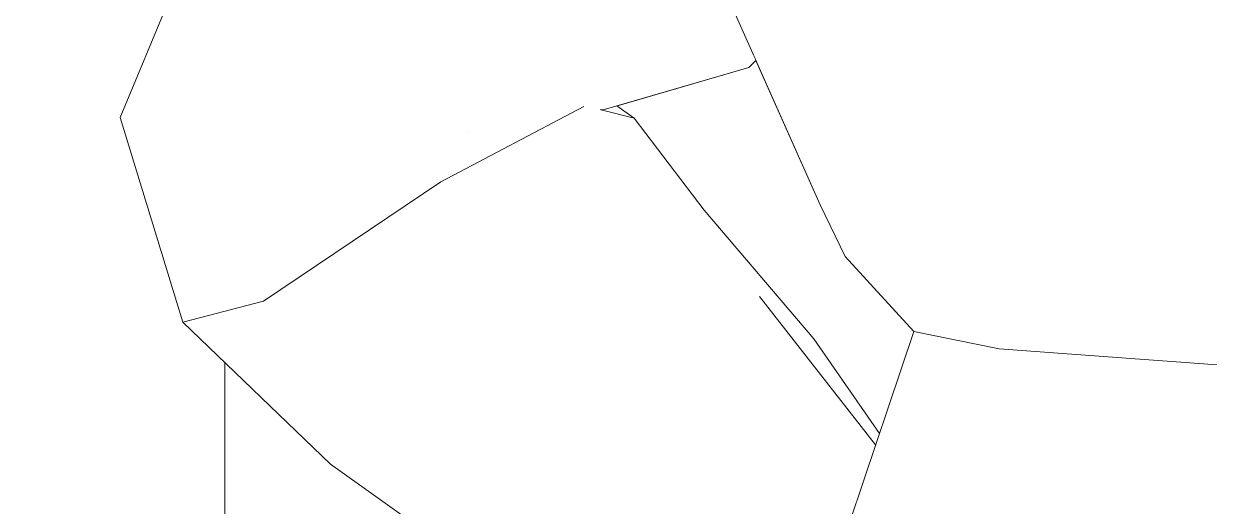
# Model space of a CAD drawing. Header units: millimetres. Extents: x -9413 to 8527, y -300 to 11224.
# Drawn here: x 2221.6 to 2554.2, y 2251.6 to 2387.1 of the extents above; entities that cross this region are included whole.
import ezdxf

# ---------------------------------------------------------------- set-up
doc = ezdxf.new("R2010")
doc.units = ezdxf.units.MM
doc.header["$MEASUREMENT"] = 0
doc.linetypes.add('Wipeout_Contour', pattern=[1000, 0, -1000])
for name, color, linetype in [('ArchiCAD Doors', 7, 'Continuous'), ('ArchiCAD Windows', 7, 'Continuous'), ('Interior - Furniture', 7, 'Continuous')]:
    doc.layers.add(name, color=color, linetype=linetype)
for name, color, linetype, lineweight, true_color in [('ArchiCAD Windows_Pen_No__3', 7, 'Continuous', 18, 0xff6600), ('Interior - Furniture _Pen_No__24', 7, 'Continuous', 20, 0x029e21), ('Interior - Furniture _Pen_No__4', 7, 'Continuous', 20, 0x029e21)]:
    doc.layers.add(name, color=color, linetype=linetype, lineweight=lineweight, true_color=true_color)

# ---------------------------------------------------------------- blocks, each defined once
blk = doc.blocks.new('Section Elem_7_6')
at = {"color": 254, "linetype": 'Wipeout_Contour', "lineweight": 0, "ltscale": 192324.521893}
blk.add_wipeout([(2036.38, 1300), (2506.93, 1300), (2499.37, 1326.37), (2498.04, 1332.22), (2481.24, 1434.22), (2473.05, 1481.05), (2470.5, 1499.6), (2466.36, 1528.06), (2464.28, 1547.05), (2463.07, 1563.22), (2460.16, 1590.08), (2458.26, 1615.89), (2456.8, 1663.82), (2453.77, 1709.11), (2442.96, 1755.16), (2429.79, 1828.97), (2421.62, 1862.96), (2416.71, 1881.48), (2407.91, 1913.19), (2405.36, 1922.9), (2405.46, 1942.76), (2405.66, 1949.44), (2400.5, 1951.95), (2400.23, 1959.34), (2395.69, 1959.12), (2373.2, 1958.55), (2373.02, 1958.71), (2372.92, 1958.8), (2374.3, 1970.46), (2375.08, 1976.94), (2376.98, 1991.41), (2380.31, 2014.07), (2391.51, 2064.71), (2403.62, 2118.22), (2414.61, 2153.41), (2417.94, 2162.63), (2397.86, 2190.5), (2351.96, 2231.88), (2307.65, 2263.4), (2266.2, 2303.25), (2248.68, 2360.74), (2285.55, 2449.55), (2293.16, 2471.53), (2364.6, 2534.71), (2381.99, 2541.41), (2388.56, 2551.15), (2389.64, 2551.88), (2391.5, 2558.14), (2410.33, 2578.26), (2438.93, 2614), (2484.75, 2591.37), (2519.21, 2571.89), (2532.33, 2565.6), (2553.51, 2550.36), (2576.82, 2499.28), (2591.66, 2471.42), (2595.34, 2457.38), (2598.38, 2444.7), (2598.38, 3112), (2036.38, 3112)], dxfattribs=at).dxf.layer = 'ArchiCAD Doors'
at = {"color": 254, "linetype": 'Wipeout_Contour', "lineweight": 0, "ltscale": 33709.532019}
blk.add_wipeout([(2387.95, 2363.99), (2392.82, 2360.53), (2412.45, 2334.76), (2443.27, 2298.61), (2461.63, 2272.02), (2471.27, 2300.69), (2452.03, 2321.74), (2445.01, 2336.2), (2426.98, 2376.75), (2425.01, 2374.75)], dxfattribs=at).dxf.layer = 'ArchiCAD Doors'
blk = doc.blocks.new('Section Elem_8_6')
at = {"layer": 'ArchiCAD Windows_Pen_No__3', "linetype": 'Continuous'}
blk.add_line((2278.04, 1900), (2278.04, 2291.86), dxfattribs=at)
blk = doc.blocks.new('Section Elem_44_6')
at = {"color": 254, "linetype": 'Wipeout_Contour', "lineweight": 0, "ltscale": 10498.272646}
blk.add_wipeout([(2542.87, 2423.69), (2528.93, 2380.6), (2555.92, 2408.81)], dxfattribs=at).dxf.layer = 'Interior - Furniture'
at = {"color": 254, "linetype": 'Wipeout_Contour', "lineweight": 0, "ltscale": 9969.681391}
blk.add_wipeout([(2338.65, 2342.64), (2355.56, 2321.72), (2394.38, 2345.35)], dxfattribs=at).dxf.layer = 'Interior - Furniture'
at = {"color": 254, "linetype": 'Wipeout_Contour', "lineweight": 0, "ltscale": 10302.449228}
blk.add_wipeout([(2528.93, 2380.6), (2485.16, 2375.84), (2495.22, 2295.8)], dxfattribs=at).dxf.layer = 'Interior - Furniture'
at = {"color": 254, "linetype": 'Wipeout_Contour', "lineweight": 0, "ltscale": 13368.98733}
blk.add_wipeout([(2378.7, 2363.81), (2338.65, 2342.64), (2394.38, 2345.35), (2379.18, 2363.92)], dxfattribs=at).dxf.layer = 'Interior - Furniture'
at = {"color": 254, "linetype": 'Wipeout_Contour', "lineweight": 0, "ltscale": 9970.491897}
blk.add_wipeout([(2428.02, 2310.47), (2355.56, 2321.72), (2392.47, 2289.32)], dxfattribs=at).dxf.layer = 'Interior - Furniture'
at = {"color": 254, "linetype": 'Wipeout_Contour', "lineweight": 0, "ltscale": 17146.190757}
blk.add_wipeout([(2433.84, 2412.5), (2440.06, 2387.05), (2485.16, 2375.84), (2445.59, 2414.72), (2437.41, 2412.71)], dxfattribs=at).dxf.layer = 'Interior - Furniture'
at = {"color": 254, "linetype": 'Wipeout_Contour', "lineweight": 0, "ltscale": 10495.781033}
blk.add_wipeout([(2555.92, 2408.81), (2528.93, 2380.6), (2585.86, 2374.54)], dxfattribs=at).dxf.layer = 'Interior - Furniture'
at = {"color": 254, "linetype": 'Wipeout_Contour', "lineweight": 0, "ltscale": 10010.593229}
blk.add_wipeout([(2428.02, 2310.47), (2394.38, 2345.35), (2355.56, 2321.72)], dxfattribs=at).dxf.layer = 'Interior - Furniture'
at = {"color": 254, "linetype": 'Wipeout_Contour', "lineweight": 0, "ltscale": 9822.346342}
blk.add_wipeout([(2392.47, 2289.32), (2316.36, 2282.86), (2355.56, 2251.6)], dxfattribs=at).dxf.layer = 'Interior - Furniture'
at = {"color": 254, "linetype": 'Wipeout_Contour', "lineweight": 0, "ltscale": 13791.077309}
blk.add_wipeout([(2445.59, 2414.72), (2485.16, 2375.84), (2477.27, 2416.89), (2465.37, 2420.3)], dxfattribs=at).dxf.layer = 'Interior - Furniture'
at = {"color": 254, "linetype": 'Wipeout_Contour', "lineweight": 0, "ltscale": 10057.588955}
blk.add_wipeout([(2443.27, 2298.61), (2394.38, 2345.35), (2428.02, 2310.47)], dxfattribs=at).dxf.layer = 'Interior - Furniture'
at = {"color": 254, "linetype": 'Wipeout_Contour', "lineweight": 0, "ltscale": 9870.726605}
blk.add_wipeout([(2355.56, 2321.72), (2316.36, 2282.86), (2392.47, 2289.32)], dxfattribs=at).dxf.layer = 'Interior - Furniture'
at = {"color": 254, "linetype": 'Wipeout_Contour', "lineweight": 0, "ltscale": 9733.103113}
blk.add_wipeout([(2355.56, 2251.6), (2307.65, 2263.4), (2351.96, 2231.88)], dxfattribs=at).dxf.layer = 'Interior - Furniture'
at = {"color": 254, "linetype": 'Wipeout_Contour', "lineweight": 0, "ltscale": 10372.196612}
blk.add_wipeout([(2477.27, 2416.89), (2485.16, 2375.84), (2528.93, 2380.6)], dxfattribs=at).dxf.layer = 'Interior - Furniture'
at = {"color": 254, "linetype": 'Wipeout_Contour', "lineweight": 0, "ltscale": 10063.767717}
blk.add_wipeout([(2394.38, 2345.35), (2443.27, 2298.61), (2412.45, 2334.76)], dxfattribs=at).dxf.layer = 'Interior - Furniture'
at = {"color": 254, "linetype": 'Wipeout_Contour', "lineweight": 0, "ltscale": 9743.31362}
blk.add_wipeout([(2316.36, 2282.86), (2307.65, 2263.4), (2355.56, 2251.6)], dxfattribs=at).dxf.layer = 'Interior - Furniture'
at = {"color": 254, "linetype": 'Wipeout_Contour', "lineweight": 0, "ltscale": 10447.026111}
blk.add_wipeout([(2542.87, 2423.69), (2477.27, 2416.89), (2528.93, 2380.6)], dxfattribs=at).dxf.layer = 'Interior - Furniture'
at = {"color": 254, "linetype": 'Wipeout_Contour', "lineweight": 0, "ltscale": 16786.242938}
blk.add_wipeout([(2379.23, 2363.9), (2412.45, 2334.76), (2392.82, 2360.53), (2383.58, 2362.88), (2383.33, 2362.84)], dxfattribs=at).dxf.layer = 'Interior - Furniture'
at = {"color": 254, "linetype": 'Wipeout_Contour', "lineweight": 0, "ltscale": 9735.000223}
blk.add_wipeout([(2288.86, 2309.2), (2266.2, 2303.25), (2316.36, 2282.86)], dxfattribs=at).dxf.layer = 'Interior - Furniture'
at = {"color": 254, "linetype": 'Wipeout_Contour', "lineweight": 0, "ltscale": 13417.36386}
blk.add_wipeout([(2379.23, 2363.9), (2379.18, 2363.92), (2394.38, 2345.35), (2412.45, 2334.76)], dxfattribs=at).dxf.layer = 'Interior - Furniture'
at = {"color": 254, "linetype": 'Wipeout_Contour', "lineweight": 0, "ltscale": 9715.545901}
blk.add_wipeout([(2316.36, 2282.86), (2266.2, 2303.25), (2307.65, 2263.4)], dxfattribs=at).dxf.layer = 'Interior - Furniture'
at = {"layer": 'Interior - Furniture _Pen_No__4', "linetype": 'Continuous'}
blk.add_line((2307.65, 2263.4), (2351.96, 2231.88), dxfattribs=at)
at = {"color": 254, "linetype": 'Wipeout_Contour', "lineweight": 0, "ltscale": 10020.808816}
blk.add_wipeout([(2275.4, 2360.25), (2388.46, 2386.1), (2333.49, 2426.31)], dxfattribs=at).dxf.layer = 'Interior - Furniture'
at = {"color": 254, "linetype": 'Wipeout_Contour', "lineweight": 0, "ltscale": 9813.669812}
blk.add_wipeout([(2338.65, 2342.64), (2288.86, 2309.2), (2316.36, 2282.86)], dxfattribs=at).dxf.layer = 'Interior - Furniture'
at = {"color": 254, "linetype": 'Wipeout_Contour', "lineweight": 0, "ltscale": 9979.768552}
blk.add_wipeout([(2388.46, 2386.1), (2275.4, 2360.25), (2346.14, 2356.9)], dxfattribs=at).dxf.layer = 'Interior - Furniture'
at = {"color": 254, "linetype": 'Wipeout_Contour', "lineweight": 0, "ltscale": 9869.875346}
blk.add_wipeout([(2316.36, 2282.86), (2355.56, 2321.72), (2338.65, 2342.64)], dxfattribs=at).dxf.layer = 'Interior - Furniture'
at = {"color": 254, "linetype": 'Wipeout_Contour', "lineweight": 0, "ltscale": 30605.60584}
blk.add_wipeout([(2388.46, 2386.1), (2425.01, 2374.75), (2426.22, 2378.45), (2420.8, 2390.66), (2419.84, 2393.47), (2419.04, 2395.86), (2417.82, 2402.31), (2417.05, 2405.43), (2413.84, 2408.89)], dxfattribs=at).dxf.layer = 'Interior - Furniture'
at = {"color": 254, "linetype": 'Wipeout_Contour', "lineweight": 0, "ltscale": 10078.923016}
blk.add_wipeout([(2387.95, 2363.98), (2384.82, 2363.08), (2392.82, 2360.53)], dxfattribs=at).dxf.layer = 'Interior - Furniture'
at = {"color": 254, "linetype": 'Wipeout_Contour', "lineweight": 0, "ltscale": 9914.123674}
blk.add_wipeout([(2338.65, 2342.64), (2346.14, 2356.9), (2275.4, 2360.25)], dxfattribs=at).dxf.layer = 'Interior - Furniture'
at = {"color": 254, "linetype": 'Wipeout_Contour', "lineweight": 0, "ltscale": 16491.824576}
blk.add_wipeout([(2355.56, 2251.6), (2441.36, 2226.33), (2443.32, 2230.11), (2445.28, 2232.46), (2392.47, 2289.32)], dxfattribs=at).dxf.layer = 'Interior - Furniture'
at = {"color": 254, "linetype": 'Wipeout_Contour', "lineweight": 0, "ltscale": 13589.883054}
blk.add_wipeout([(2333.49, 2426.31), (2388.46, 2386.1), (2389.31, 2455.88), (2375.02, 2462.56)], dxfattribs=at).dxf.layer = 'Interior - Furniture'
at = {"color": 254, "linetype": 'Wipeout_Contour', "lineweight": 0, "ltscale": 10188.600802}
blk.add_wipeout([(2425.01, 2374.75), (2426.98, 2376.75), (2426.22, 2378.45)], dxfattribs=at).dxf.layer = 'Interior - Furniture'
at = {"color": 254, "linetype": 'Wipeout_Contour', "lineweight": 0, "ltscale": 10075.352845}
blk.add_wipeout([(2384.82, 2363.08), (2383.58, 2362.88), (2392.82, 2360.53)], dxfattribs=at).dxf.layer = 'Interior - Furniture'
at = {"color": 254, "linetype": 'Wipeout_Contour', "lineweight": 0, "ltscale": 9840.283362}
blk.add_wipeout([(2275.4, 2360.25), (2288.86, 2309.2), (2338.65, 2342.64)], dxfattribs=at).dxf.layer = 'Interior - Furniture'
at = {"color": 254, "linetype": 'Wipeout_Contour', "lineweight": 0, "ltscale": 13343.002276}
blk.add_wipeout([(2392.47, 2289.32), (2455.68, 2254.3), (2460.57, 2268.84), (2428.02, 2310.47)], dxfattribs=at).dxf.layer = 'Interior - Furniture'
at = {"color": 254, "linetype": 'Wipeout_Contour', "lineweight": 0, "ltscale": 23881.851061}
blk.add_wipeout([(2388.46, 2386.1), (2413.84, 2408.89), (2409.21, 2413.88), (2408.45, 2415.1), (2405.31, 2427.67), (2396.62, 2454.38), (2389.31, 2455.88)], dxfattribs=at).dxf.layer = 'Interior - Furniture'
at = {"color": 254, "linetype": 'Wipeout_Contour', "lineweight": 0, "ltscale": 9989.553721}
blk.add_wipeout([(2338.65, 2342.64), (2378.7, 2363.81), (2346.14, 2356.9)], dxfattribs=at).dxf.layer = 'Interior - Furniture'
at = {"color": 254, "linetype": 'Wipeout_Contour', "lineweight": 0, "ltscale": 9790.351522}
blk.add_wipeout([(2248.68, 2360.74), (2288.86, 2309.2), (2275.4, 2360.25)], dxfattribs=at).dxf.layer = 'Interior - Furniture'
at = {"color": 254, "linetype": 'Wipeout_Contour', "lineweight": 0, "ltscale": 16597.523478}
blk.add_wipeout([(2455.68, 2254.3), (2392.47, 2289.32), (2445.28, 2232.46), (2447.95, 2235.68), (2453.6, 2248.12)], dxfattribs=at).dxf.layer = 'Interior - Furniture'
at = {"color": 254, "linetype": 'Wipeout_Contour', "lineweight": 0, "ltscale": 10095.860443}
blk.add_wipeout([(2388.46, 2386.1), (2346.14, 2356.9), (2425.01, 2374.75)], dxfattribs=at).dxf.layer = 'Interior - Furniture'
at = {"color": 254, "linetype": 'Wipeout_Contour', "lineweight": 0, "ltscale": 9742.618942}
blk.add_wipeout([(2248.68, 2360.74), (2266.2, 2303.25), (2288.86, 2309.2)], dxfattribs=at).dxf.layer = 'Interior - Furniture'
at = {"color": 254, "linetype": 'Wipeout_Contour', "lineweight": 0, "ltscale": 13402.593836}
blk.add_wipeout([(2428.02, 2310.47), (2460.57, 2268.84), (2461.63, 2272.02), (2443.27, 2298.61)], dxfattribs=at).dxf.layer = 'Interior - Furniture'
at = {"layer": 'Interior - Furniture _Pen_No__4', "linetype": 'Continuous'}
for p, q in [((2338.65, 2342.64), (2288.86, 2309.2)), ((2288.86, 2309.2), (2266.2, 2303.25)), ((2428.02, 2310.47), (2428.07, 2310.41)), ((2266.2, 2303.25), (2307.65, 2263.4))]:
    blk.add_line(p, q, dxfattribs=at)
at = {"color": 254, "linetype": 'Wipeout_Contour', "lineweight": 0, "ltscale": 9982.762845}
blk.add_wipeout([(2287.9, 2455.2), (2248.68, 2360.74), (2333.49, 2426.31)], dxfattribs=at).dxf.layer = 'Interior - Furniture'
at = {"color": 254, "linetype": 'Wipeout_Contour', "lineweight": 0, "ltscale": 23494.105636}
blk.add_wipeout([(2346.14, 2356.9), (2378.7, 2363.81), (2379.18, 2363.92), (2379.23, 2363.9), (2383.33, 2362.84), (2384.82, 2363.08), (2425.01, 2374.75)], dxfattribs=at).dxf.layer = 'Interior - Furniture'
at = {"layer": 'Interior - Furniture _Pen_No__4', "linetype": 'Continuous'}
for p, q in [((2338.65, 2342.64), (2378.71, 2363.82)), ((2383.32, 2362.84), (2384.82, 2363.08)), ((2383.58, 2362.88), (2392.82, 2360.53)), ((2384.61, 2363.11), (2384.82, 2363.08)), ((2392.82, 2360.53), (2387.95, 2363.98)), ((2392.82, 2360.53), (2412.45, 2334.76)), ((2346.14, 2356.9), (2346.22, 2356.92))]:
    blk.add_line(p, q, dxfattribs=at)
at = {"color": 254, "linetype": 'Wipeout_Contour', "lineweight": 0, "ltscale": 9904.86663}
blk.add_wipeout([(2248.68, 2360.74), (2275.4, 2360.25), (2333.49, 2426.31)], dxfattribs=at).dxf.layer = 'Interior - Furniture'
at = {"color": 254, "linetype": 'Wipeout_Contour', "lineweight": 0, "ltscale": 13585.04744}
blk.add_wipeout([(2423.52, 2403.58), (2445.01, 2336.2), (2452.03, 2321.74), (2440.06, 2387.05)], dxfattribs=at).dxf.layer = 'Interior - Furniture'
at = {"layer": 'Interior - Furniture _Pen_No__4', "linetype": 'Continuous'}
for q in [(2287.9, 2455.2), (2266.2, 2303.25)]:
    blk.add_line((2248.68, 2360.74), q, dxfattribs=at)
at = {"color": 254, "linetype": 'Wipeout_Contour', "lineweight": 0, "ltscale": 10197.771137}
blk.add_wipeout([(2420.8, 2390.66), (2445.01, 2336.2), (2423.52, 2403.58)], dxfattribs=at).dxf.layer = 'Interior - Furniture'
at = {"layer": 'Interior - Furniture _Pen_No__4', "linetype": 'Continuous'}
for p, q in [((2425.01, 2374.75), (2426.98, 2376.75)), ((2384.82, 2363.08), (2425.01, 2374.75))]:
    blk.add_line(p, q, dxfattribs=at)
at = {"color": 254, "linetype": 'Wipeout_Contour', "lineweight": 0, "ltscale": 10242.324096}
blk.add_wipeout([(2440.06, 2387.05), (2495.22, 2295.8), (2485.16, 2375.84)], dxfattribs=at).dxf.layer = 'Interior - Furniture'
at = {"color": 254, "linetype": 'Wipeout_Contour', "lineweight": 0, "ltscale": 13557.145638}
blk.add_wipeout([(2495.22, 2295.8), (2440.06, 2387.05), (2452.03, 2321.74), (2471.27, 2300.69)], dxfattribs=at).dxf.layer = 'Interior - Furniture'
at = {"layer": 'Interior - Furniture _Pen_No__4', "linetype": 'Continuous'}
blk.add_line((2443.27, 2298.61), (2412.45, 2334.76), dxfattribs=at)
at = {"color": 254, "linetype": 'Wipeout_Contour', "lineweight": 0, "ltscale": 10340.136772}
blk.add_wipeout([(2585.86, 2374.54), (2495.22, 2295.8), (2565.4, 2290.65)], dxfattribs=at).dxf.layer = 'Interior - Furniture'
at = {"color": 254, "linetype": 'Wipeout_Contour', "lineweight": 0, "ltscale": 10374.928895}
blk.add_wipeout([(2528.93, 2380.6), (2495.22, 2295.8), (2585.86, 2374.54)], dxfattribs=at).dxf.layer = 'Interior - Furniture'
at = {"color": 254, "linetype": 'Wipeout_Contour', "lineweight": 0, "ltscale": 10171.18307}
blk.add_wipeout([(2481.32, 2236.86), (2565.4, 2290.65), (2495.22, 2295.8)], dxfattribs=at).dxf.layer = 'Interior - Furniture'
at = {"color": 254, "linetype": 'Wipeout_Contour', "lineweight": 0, "ltscale": 10175.400436}
blk.add_wipeout([(2565.4, 2290.65), (2481.32, 2236.86), (2555.18, 2237.01)], dxfattribs=at).dxf.layer = 'Interior - Furniture'
at = {"color": 254, "linetype": 'Wipeout_Contour', "lineweight": 0, "ltscale": 13374.045146}
blk.add_wipeout([(2495.22, 2295.8), (2453.6, 2248.12), (2447.95, 2235.68), (2481.32, 2236.86)], dxfattribs=at).dxf.layer = 'Interior - Furniture'
at = {"color": 254, "linetype": 'Wipeout_Contour', "lineweight": 0, "ltscale": 10095.258205}
blk.add_wipeout([(2471.27, 2300.69), (2453.6, 2248.12), (2495.22, 2295.8)], dxfattribs=at).dxf.layer = 'Interior - Furniture'
at = {"layer": 'Interior - Furniture _Pen_No__24', "linetype": 'Continuous', "flags": 128}
for points in [[(2417.05, 2405.43), (2417.82, 2402.31), (2419.04, 2395.86), (2419.84, 2393.47), (2420.8, 2390.66), (2445.01, 2336.2), (2452.03, 2321.74), (2471.27, 2300.69)], [(2471.27, 2300.69), (2453.6, 2248.12), (2447.95, 2235.68), (2443.32, 2230.11), (2440, 2223.7), (2414.61, 2153.41), (2403.62, 2118.22), (2391.51, 2064.71), (2380.31, 2014.07), (2376.98, 1991.41), (2375.08, 1976.94), (2374.3, 1970.46), (2372.92, 1958.8)]]:
    blk.add_lwpolyline(points, dxfattribs=at)
at = {"layer": 'Interior - Furniture _Pen_No__4', "linetype": 'Continuous'}
for p, q in [((2428.02, 2310.47), (2460.57, 2268.84)), ((2443.27, 2298.61), (2461.63, 2272.02)), ((2495.22, 2295.8), (2471.27, 2300.69)), ((2565.4, 2290.65), (2495.22, 2295.8))]:
    blk.add_line(p, q, dxfattribs=at)

msp = doc.modelspace()

# ---------------------------------------------------------------- block references
at = {"layer": 'ArchiCAD Doors'}
msp.add_blockref('Section Elem_7_6', (0, 0), dxfattribs=at)

# ---------------------------------------------------------------- next in the draw order: block references
at = {"layer": 'ArchiCAD Windows'}
msp.add_blockref('Section Elem_8_6', (0, 0), dxfattribs=at)

# ---------------------------------------------------------------- next in the draw order: block references
at = {"layer": 'Interior - Furniture'}
msp.add_blockref('Section Elem_44_6', (0, 0), dxfattribs=at)

doc.saveas('drawing.dxf')
